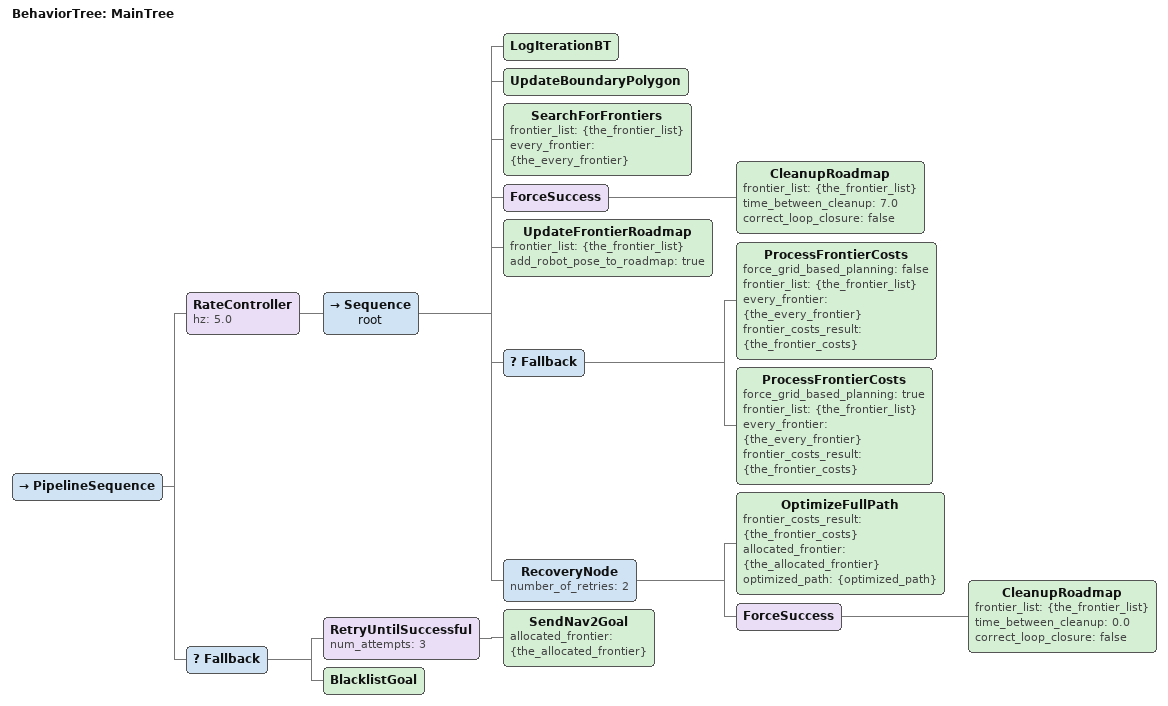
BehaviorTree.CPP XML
<root BTCPP_format="4">
    <BehaviorTree ID="MainTree">
        <PipelineSequence>
            <RateController hz="5.0">
                <Sequence name="root">
                    <LogIterationBT />
                    <UpdateBoundaryPolygon />
                    <SearchForFrontiers frontier_list="{the_frontier_list}" every_frontier="{the_every_frontier}"/>
                    <ForceSuccess>
                        <CleanupRoadmap frontier_list="{the_frontier_list}" time_between_cleanup="7.0" correct_loop_closure="false"/>
                    </ForceSuccess>
                    <UpdateFrontierRoadmap frontier_list="{the_frontier_list}" add_robot_pose_to_roadmap="true"/>
                    <Fallback>
                        <ProcessFrontierCosts force_grid_based_planning="false" frontier_list="{the_frontier_list}" every_frontier="{the_every_frontier}" frontier_costs_result="{the_frontier_costs}"/>
                        <ProcessFrontierCosts force_grid_based_planning="true" frontier_list="{the_frontier_list}" every_frontier="{the_every_frontier}" frontier_costs_result="{the_frontier_costs}"/>
                    </Fallback>
                    <RecoveryNode number_of_retries="2">
                        <OptimizeFullPath frontier_costs_result="{the_frontier_costs}" allocated_frontier="{the_allocated_frontier}" optimized_path="{optimized_path}"/>
                        <ForceSuccess>
                            <CleanupRoadmap frontier_list="{the_frontier_list}" time_between_cleanup="0.0" correct_loop_closure="false"/>
                        </ForceSuccess>
                    </RecoveryNode>
                </Sequence>
            </RateController>
            <Fallback>
                <RetryUntilSuccessful num_attempts="3">
                    <SendNav2Goal allocated_frontier="{the_allocated_frontier}"/>
                </RetryUntilSuccessful>
                <BlacklistGoal/>
            </Fallback>
        </PipelineSequence>
    </BehaviorTree>
</root>
